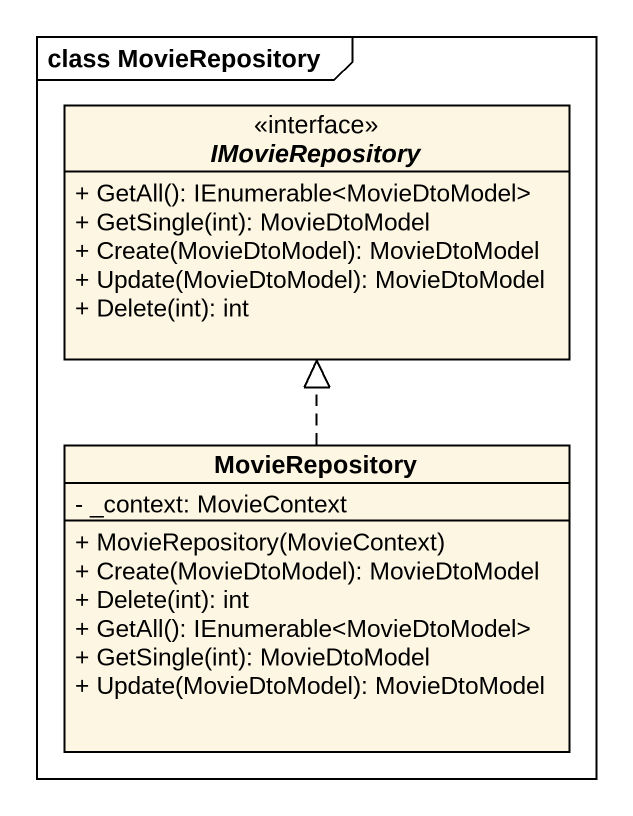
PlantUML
@startuml
mainframe class MovieRepository
hide circle
hide empty members
skinparam classAttributeIconSize 0
interface IMovieRepository {
  + GetAll(): IEnumerable<MovieDtoModel>
  + GetSingle(int): MovieDtoModel
  + Create(MovieDtoModel): MovieDtoModel
  + Update(MovieDtoModel): MovieDtoModel
  + Delete(int): int
}
class MovieRepository {
  - _context: MovieContext
  + MovieRepository(MovieContext)
  + Create(MovieDtoModel): MovieDtoModel
  + Delete(int): int
  + GetAll(): IEnumerable<MovieDtoModel>
  + GetSingle(int): MovieDtoModel
  + Update(MovieDtoModel): MovieDtoModel
}
MovieRepository .up.|> IMovieRepository
@enduml
